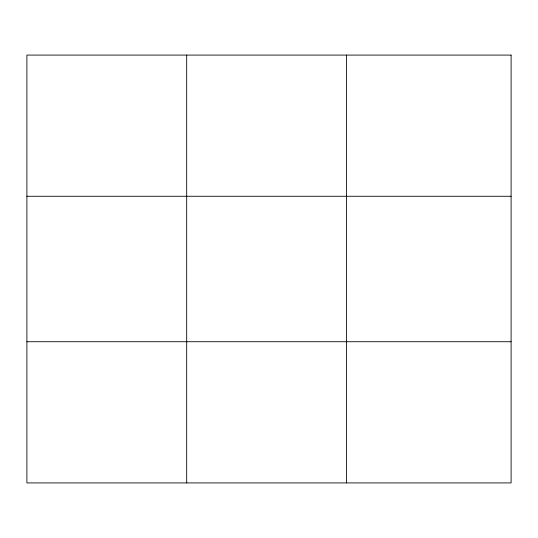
<?xml version="1.0" encoding="UTF-8"?>
<svg xmlns="http://www.w3.org/2000/svg" width="538" height="538" viewBox="0 0 538 538"><rect width="100%" height="100%" fill="white"/><g stroke="black" fill="none" stroke-linecap="round" stroke-linejoin="round"><path stroke-width="0.81" d="M186.686 55.084L186.686 482.916M346.472 55.084L346.472 482.916M26.9 196.269L511.1 196.269M26.9 341.731L511.1 341.731M511.1 55.084L26.9 55.084L26.9 482.916L511.1 482.916L511.1 55.084"/></g></svg>
